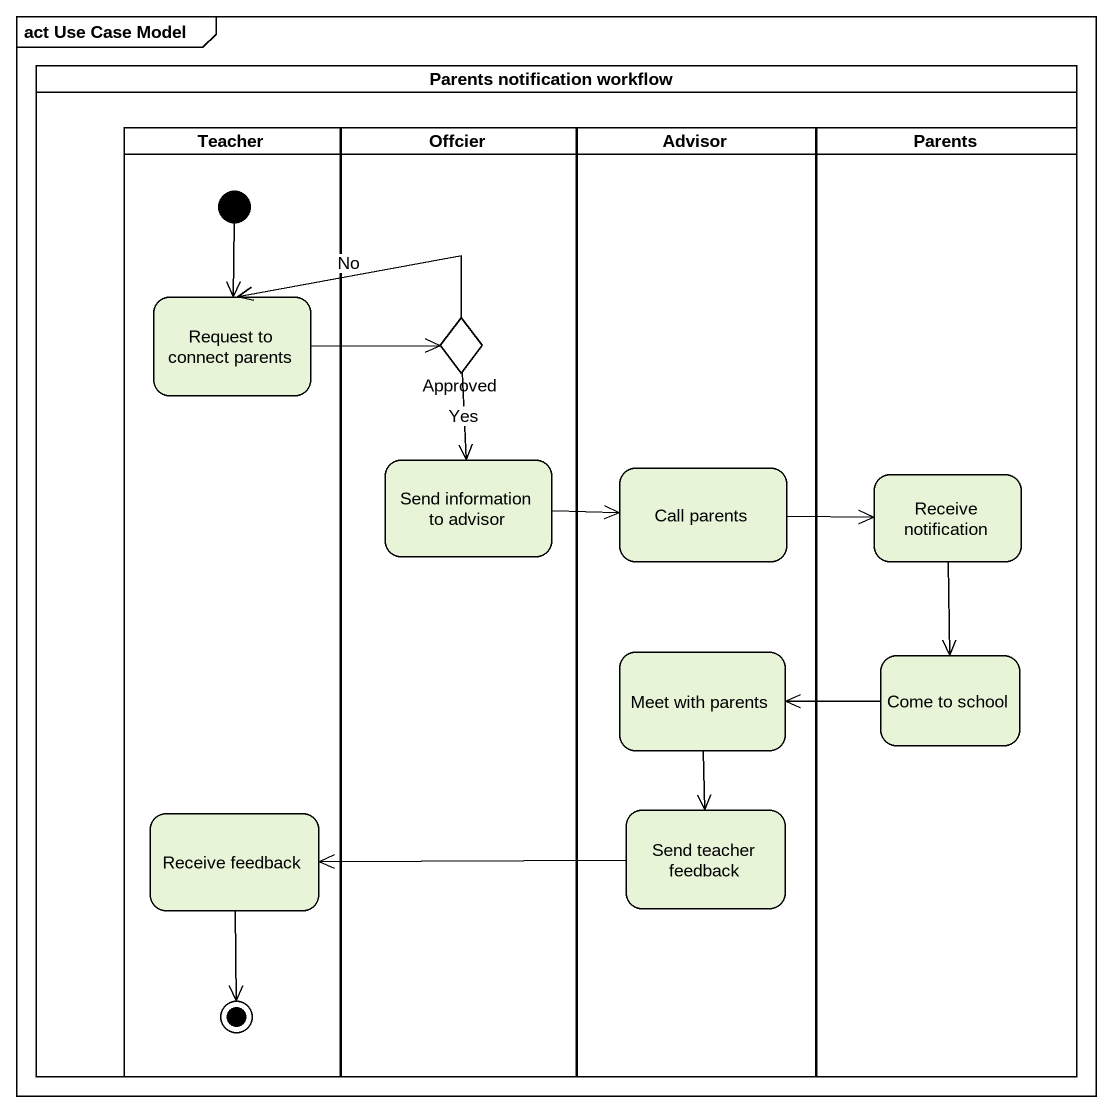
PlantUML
@startuml
mainframe act Use Case Model
hide empty description
state "Parents notification workflow" as Parents_notification <<partition>> {
  state Teacher <<partition>> {
    state "Request to connect parents" as Request_to_connect_parents
    state "Receive feedback" as Receive_feedback
    [*] --> Request_to_connect_parents
    Receive_feedback --> [*]
  }
  state Offcier <<partition>> {
    state Approved <<choice>>
    state "Send information to advisor" as Send_information_to_advisor
  }
  state Advisor <<partition>> {
    state "Call parents" as Call_parents
    state "Meet with parents" as Meet_with_parents
    state "Send teacher feedback" as Send_teacher_feedback
  }
  state Parents <<partition>> {
    state "Receive notification" as Receive_notification
    state "Come to school" as Come_to_school
  }
}
Request_to_connect_parents -right-> Approved
Approved -left-> Request_to_connect_parents : No
Approved --> Send_information_to_advisor : Yes
Send_information_to_advisor -right-> Call_parents
Call_parents -right-> Receive_notification
Receive_notification --> Come_to_school
Meet_with_parents --> Send_teacher_feedback
Come_to_school -left-> Meet_with_parents
Send_teacher_feedback -left-> Receive_feedback
@enduml
